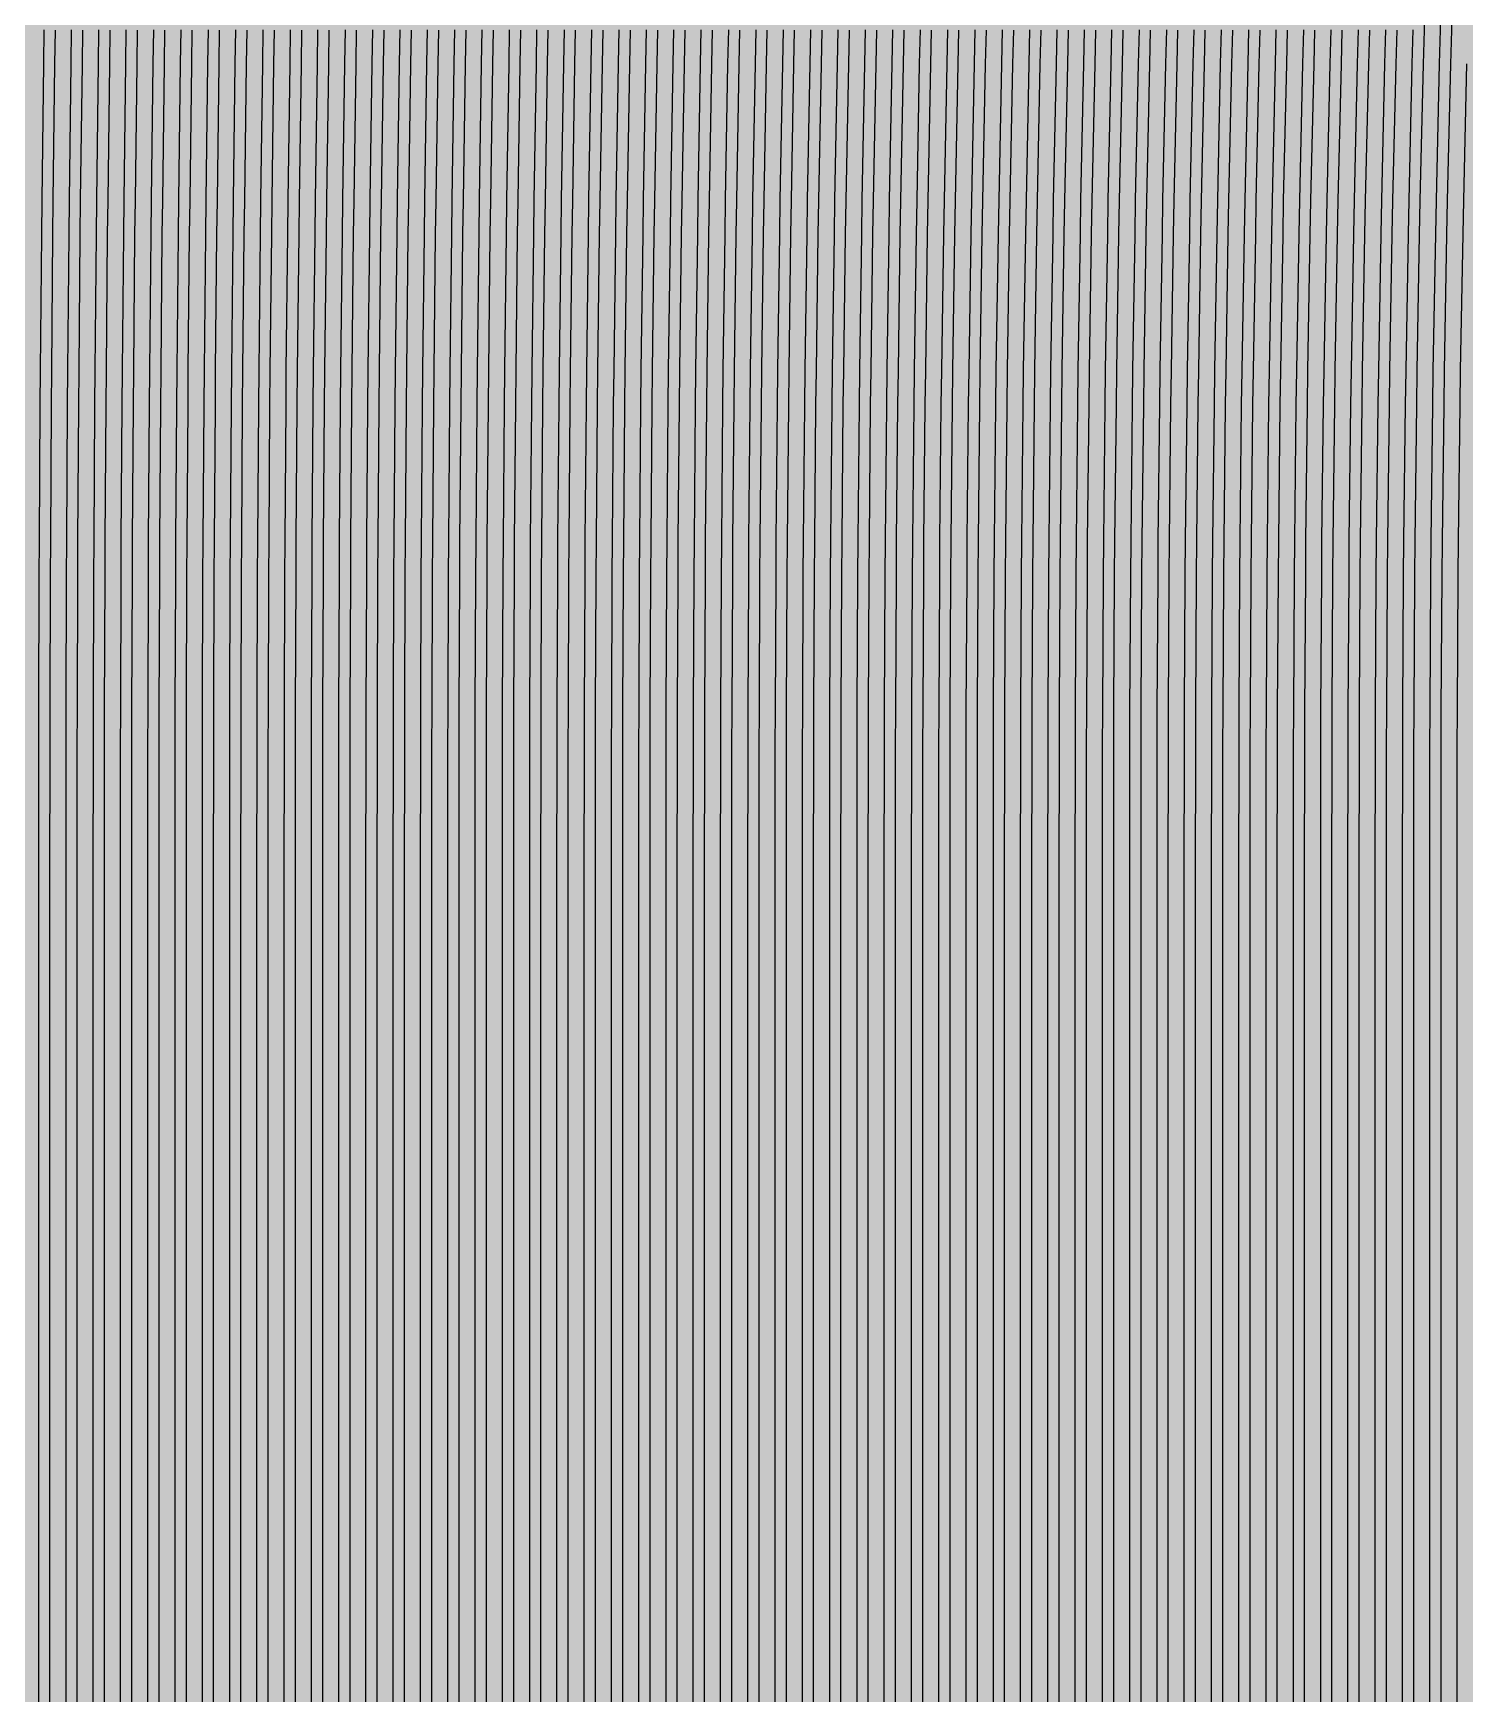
# Model space of a CAD drawing. Header units: metres. Extents: x -7220 to 10980, y -29667 to 1833.
# Drawn here: x 2140.9 to 2403.3, y -17853.1 to -17548.6 of the extents above; entities that cross this region are included whole.
import ezdxf

# ---------------------------------------------------------------- set-up
doc = ezdxf.new("R2010")
doc.units = ezdxf.units.M
doc.layers.add('Metal1', color=4, linetype='CONTINUOUS')
doc.layers.add('Polyimide', color=7, linetype='CONTINUOUS')

msp = doc.modelspace()

# ---------------------------------------------------------------- hatches: boundary and pattern name
at = {"layer": 'Polyimide'}
msp.add_hatch(color=7, dxfattribs=at).paths.add_polyline_path([(4099.45, -13861.55), (4142.64, -14152.77), (4214.18, -14438.35), (4313.36, -14715.55), (4439.24, -14981.69), (4590.59, -15234.21), (4765.97, -15470.68), (4963.68, -15688.82), (5181.82, -15886.53), (5418.29, -16061.91), (5670.81, -16213.26), (5936.95, -16339.14), (6214.15, -16438.32), (6499.73, -16509.85), (6790.95, -16553.05), (7085, -16567.5), (9980.38, -16567.5), (10058.79, -16571.35), (10136.45, -16582.87), (10212.6, -16601.95), (10286.52, -16628.4), (10357.49, -16661.96), (10424.83, -16702.32), (10487.89, -16749.09), (10546.06, -16801.81), (10598.78, -16859.98), (10645.55, -16923.04), (10685.91, -16990.38), (10719.48, -17061.35), (10745.93, -17135.27), (10765, -17211.43), (10776.52, -17289.08), (10780.38, -17367.5), (10780.38, -21957.3), (10741.61, -22012.91), (10705.97, -22070.59), (10673.58, -22130.14), (10644.53, -22191.39), (10618.92, -22254.16), (10596.82, -22318.25), (10578.3, -22383.46), (10563.41, -22449.6), (10552.21, -22516.46), (10544.72, -22583.84), (10540.97, -22651.53), (10540.97, -22719.32), (10544.72, -22787.01), (10552.21, -22854.38), (10563.41, -22921.24), (10578.3, -22987.38), (10596.82, -23052.6), (10618.92, -23116.68), (10644.53, -23179.45), (10673.58, -23240.71), (10705.97, -23300.26), (10741.61, -23357.93), (10780.38, -23413.54), (10780.38, -28667.5), (10776.52, -28745.91), (10765, -28823.57), (10745.93, -28899.73), (10719.48, -28973.65), (10685.91, -29044.62), (10645.55, -29111.96), (10598.78, -29175.01), (10546.06, -29233.19), (10487.89, -29285.91), (10424.83, -29332.68), (10357.49, -29373.04), (10286.52, -29406.6), (10212.6, -29433.05), (10136.45, -29452.13), (10058.79, -29463.65), (9980.38, -29467.5), (-6219.63, -29467.5), (-6298.04, -29463.65), (-6375.7, -29452.13), (-6451.85, -29433.05), (-6525.77, -29406.6), (-6596.74, -29373.04), (-6664.08, -29332.68), (-6727.14, -29285.91), (-6785.31, -29233.19), (-6838.03, -29175.01), (-6884.8, -29111.96), (-6925.16, -29044.62), (-6958.73, -28973.65), (-6985.18, -28899.73), (-7004.25, -28823.57), (-7015.77, -28745.91), (-7019.63, -28667.5), (-7019.63, -23426.32), (-6979.36, -23370.07), (-6942.33, -23311.63), (-6908.66, -23251.2), (-6878.45, -23188.96), (-6851.81, -23125.12), (-6828.81, -23059.88), (-6809.53, -22993.44), (-6794.04, -22926.02), (-6782.37, -22857.83), (-6774.57, -22789.09), (-6770.67, -22720.02), (-6770.67, -22650.84), (-6774.57, -22581.77), (-6782.37, -22513.03), (-6794.04, -22444.84), (-6809.53, -22377.42), (-6828.81, -22310.98), (-6851.81, -22245.74), (-6878.45, -22181.89), (-6908.66, -22119.66), (-6942.33, -22059.22), (-6979.36, -22000.79), (-7019.63, -21944.54), (-7019.63, -17367.5), (-7015.77, -17289.08), (-7004.25, -17211.43), (-6985.18, -17135.27), (-6958.73, -17061.35), (-6925.16, -16990.38), (-6884.8, -16923.04), (-6838.03, -16859.98), (-6785.31, -16801.81), (-6727.14, -16749.09), (-6664.08, -16702.32), (-6596.74, -16661.96), (-6525.77, -16628.4), (-6451.85, -16601.95), (-6375.7, -16582.87), (-6298.04, -16571.35), (-6219.63, -16567.5), (-3314, -16567.5), (-3019.95, -16553.05), (-2728.73, -16509.85), (-2443.15, -16438.32), (-2165.95, -16339.14), (-1899.81, -16213.26), (-1647.29, -16061.91), (-1410.82, -15886.53), (-1192.68, -15688.82), (-994.97, -15470.68), (-819.59, -15234.21), (-668.24, -14981.69), (-542.36, -14715.55), (-443.18, -14438.35), (-371.64, -14152.77), (-328.45, -13861.55), (-314, -13567.5), (-314, -13373.48), (-317.45, -13328.11), (-327.72, -13283.78), (-344.58, -13241.52), (-367.63, -13202.3), (-396.35, -13167.01), (-430.08, -13136.47), (-468.03, -13111.38), (-509.35, -13092.32), (-509.35, -13092.32), (-578.18, -13061.27), (-642.2, -13021.24), (-700.26, -12972.96), (-751.3, -12917.31), (-794.39, -12855.3), (-828.74, -12788.06), (-853.73, -12716.8), (-868.91, -12642.84), (-874, -12567.5), (-868.91, -12492.16), (-853.73, -12418.19), (-828.74, -12346.94), (-794.39, -12279.7), (-751.3, -12217.69), (-700.26, -12162.04), (-642.2, -12113.76), (-578.18, -12073.73), (-509.35, -12042.68), (-509.35, -12042.68), (-468.03, -12023.62), (-430.08, -11998.53), (-396.35, -11967.99), (-367.63, -11932.7), (-344.58, -11893.47), (-327.72, -11851.21), (-317.45, -11806.89), (-314, -11761.52), (-314, -11074.31), (-317.45, -11028.94), (-327.72, -10984.62), (-344.58, -10942.36), (-367.63, -10903.13), (-396.35, -10867.84), (-430.08, -10837.3), (-468.03, -10812.21), (-509.35, -10793.16), (-509.35, -10793.16), (-578.18, -10762.1), (-642.2, -10722.07), (-700.26, -10673.8), (-751.3, -10618.15), (-794.39, -10556.13), (-828.74, -10488.89), (-853.73, -10417.64), (-868.91, -10343.67), (-874, -10268.33), (-868.91, -10192.99), (-853.73, -10119.03), (-828.74, -10047.77), (-794.39, -9980.53), (-751.3, -9918.52), (-700.26, -9862.87), (-642.2, -9814.59), (-578.18, -9774.56), (-509.35, -9743.51), (-509.35, -9743.51), (-468.03, -9724.45), (-430.08, -9699.36), (-396.35, -9668.82), (-367.63, -9633.53), (-344.58, -9594.31), (-327.72, -9552.05), (-317.45, -9507.72), (-314, -9462.35), (-314, -8775.14), (-317.45, -8729.78), (-327.72, -8685.45), (-344.58, -8643.19), (-367.63, -8603.96), (-396.35, -8568.68), (-430.08, -8538.14), (-468.03, -8513.05), (-509.35, -8493.99), (-509.35, -8493.99), (-578.18, -8462.94), (-642.2, -8422.91), (-700.26, -8374.63), (-751.3, -8318.98), (-794.39, -8256.97), (-828.74, -8189.73), (-853.73, -8118.47), (-868.91, -8044.5), (-874, -7969.17), (-868.91, -7893.83), (-853.73, -7819.86), (-828.74, -7748.61), (-794.39, -7681.36), (-751.3, -7619.35), (-700.26, -7563.7), (-642.2, -7515.42), (-578.18, -7475.4), (-509.35, -7444.34), (-509.35, -7444.34), (-468.03, -7425.28), (-430.08, -7400.2), (-396.35, -7369.66), (-367.63, -7334.37), (-344.58, -7295.14), (-327.72, -7252.88), (-317.45, -7208.56), (-314, -7163.19), (-314, -6475.98), (-317.45, -6430.61), (-327.72, -6386.29), (-344.58, -6344.02), (-367.63, -6304.8), (-396.35, -6269.51), (-430.08, -6238.97), (-468.03, -6213.88), (-509.35, -6194.82), (-509.35, -6194.82), (-578.18, -6163.77), (-642.2, -6123.74), (-700.26, -6075.46), (-751.3, -6019.81), (-794.39, -5957.8), (-828.74, -5890.56), (-853.73, -5819.31), (-868.91, -5745.34), (-874, -5670), (-868.91, -5594.66), (-853.73, -5520.69), (-828.74, -5449.44), (-794.39, -5382.2), (-751.3, -5320.19), (-700.26, -5264.54), (-642.2, -5216.26), (-578.18, -5176.23), (-509.35, -5145.18), (-509.35, -5145.18), (-468.03, -5126.12), (-430.08, -5101.03), (-396.35, -5070.49), (-367.63, -5035.2), (-344.58, -4995.98), (-327.72, -4953.71), (-317.45, -4909.39), (-314, -4864.02), (-314, 380), (-314, 1532.5), (-269, 1532.5), (-268.78, 1525.63), (-268.1, 1518.79), (-266.98, 1512.02), (-265.42, 1505.32), (-263.43, 1498.75), (-261.01, 1492.32), (-258.17, 1486.06), (-254.93, 1480), (-251.3, 1474.17), (-247.3, 1468.58), (-242.94, 1463.27), (-238.25, 1458.25), (-233.23, 1453.56), (-227.92, 1449.2), (-222.33, 1445.2), (-216.5, 1441.57), (-210.44, 1438.33), (-204.18, 1435.49), (-197.75, 1433.07), (-191.18, 1431.08), (-184.48, 1429.52), (-177.71, 1428.4), (-170.87, 1427.72), (-164, 1427.5), (-157.13, 1427.72), (-150.29, 1428.4), (-143.52, 1429.52), (-136.82, 1431.08), (-130.25, 1433.07), (-123.82, 1435.49), (-117.56, 1438.33), (-111.5, 1441.57), (-105.67, 1445.2), (-100.08, 1449.2), (-94.77, 1453.56), (-89.75, 1458.25), (-85.06, 1463.27), (-80.7, 1468.58), (-76.7, 1474.17), (-73.07, 1480), (-69.83, 1486.06), (-66.99, 1492.32), (-64.57, 1498.75), (-62.58, 1505.32), (-61.02, 1512.02), (-59.9, 1518.79), (-59.22, 1525.63), (-59, 1532.5), (1786, 1532.5), (3835, 1532.5), (3835.21, 1539.04), (3835.86, 1545.55), (3836.92, 1552.01), (3838.41, 1558.38), (3840.31, 1564.64), (3842.61, 1570.77), (3845.31, 1576.73), (3848.4, 1582.5), (3851.85, 1588.06), (3855.66, 1593.38), (3859.82, 1598.43), (3864.29, 1603.21), (3869.07, 1607.68), (3874.12, 1611.84), (3879.44, 1615.65), (3885, 1619.1), (3890.77, 1622.19), (3896.73, 1624.89), (3902.86, 1627.19), (3909.12, 1629.09), (3915.49, 1630.58), (3921.95, 1631.64), (3928.46, 1632.29), (3935, 1632.5), (3941.54, 1632.29), (3948.05, 1631.64), (3954.51, 1630.58), (3960.88, 1629.09), (3967.14, 1627.19), (3973.27, 1624.89), (3979.23, 1622.19), (3985, 1619.1), (3990.56, 1615.65), (3995.88, 1611.84), (4000.93, 1607.68), (4005.71, 1603.21), (4010.18, 1598.43), (4014.34, 1593.38), (4018.15, 1588.06), (4021.6, 1582.5), (4024.69, 1576.73), (4027.39, 1570.77), (4029.69, 1564.64), (4031.59, 1558.38), (4033.08, 1552.01), (4034.14, 1545.55), (4034.79, 1539.04), (4035, 1532.5), (4085, 1532.5), (4085, 380), (4085, 330), (4085, -4864.02), (4088.45, -4909.39), (4098.72, -4953.71), (4115.58, -4995.98), (4138.63, -5035.2), (4167.35, -5070.49), (4201.08, -5101.03), (4239.03, -5126.12), (4280.35, -5145.18), (4280.35, -5145.18), (4349.18, -5176.23), (4413.2, -5216.26), (4471.26, -5264.54), (4522.3, -5320.19), (4565.39, -5382.2), (4599.74, -5449.44), (4624.73, -5520.69), (4639.91, -5594.66), (4645, -5670), (4639.91, -5745.34), (4624.73, -5819.31), (4599.74, -5890.56), (4565.39, -5957.8), (4522.3, -6019.81), (4471.26, -6075.46), (4413.2, -6123.74), (4349.18, -6163.77), (4280.35, -6194.82), (4239.03, -6213.88), (4201.08, -6238.97), (4167.35, -6269.51), (4138.63, -6304.8), (4115.58, -6344.02), (4098.72, -6386.29), (4088.45, -6430.61), (4085, -6475.98), (4085, -13567.5), (4099.45, -13861.55)])

# ---------------------------------------------------------------- linework, layer by layer
at = {"layer": 'Metal1'}
for points in [[(2403.82, -17366.85), (2402.34, -17391.83), (2401.99, -17398.08), (2400.67, -17423.07), (2400.36, -17429.31), (2399.18, -17454.3), (2398.91, -17460.55), (2397.88, -17485.54), (2397.64, -17491.78), (2396.76, -17516.77), (2396.56, -17523.02), (2395.83, -17548.01), (2395.67, -17554.25), (2395.08, -17579.24), (2394.95, -17585.49), (2394.51, -17610.48), (2394.42, -17616.72), (2394.13, -17641.71), (2394.08, -17647.96), (2393.93, -17672.95), (2393.91, -17679.19), (2393.88, -17704.18), (2393.88, -18191.69)], [(2396.88, -18191.69), (2396.88, -17704.18), (2396.91, -17679.19), (2396.93, -17672.94), (2397.08, -17647.94), (2397.13, -17641.69), (2397.43, -17616.7), (2397.52, -17610.44), (2397.96, -17585.45), (2398.09, -17579.2), (2398.68, -17554.2), (2398.85, -17547.95), (2399.59, -17522.96), (2399.79, -17516.7), (2400.68, -17491.71), (2400.92, -17485.46), (2401.96, -17460.46), (2402.23, -17454.21), (2403.42, -17429.22)], [(2403.95, -17460.55), (2402.92, -17485.54), (2402.68, -17491.78), (2401.79, -17516.77), (2401.59, -17523.02), (2400.85, -17548.01), (2400.68, -17554.25), (2400.09, -17579.24), (2399.96, -17585.49), (2399.52, -17610.48), (2399.43, -17616.72), (2399.13, -17641.71), (2399.08, -17647.96), (2398.93, -17672.95), (2398.91, -17679.19), (2398.88, -17704.18), (2398.88, -18191.69)], [(2141.88, -18191.69), (2141.88, -17704.18), (2141.89, -17679.19), (2141.9, -17672.94), (2141.98, -17647.95), (2142.01, -17641.7), (2142.16, -17616.7), (2142.2, -17610.45), (2142.43, -17585.46), (2142.49, -17579.21), (2142.79, -17554.21), (2142.88, -17547.96)], [(2144.88, -17547.99), (2144.79, -17554.24), (2144.49, -17579.23), (2144.43, -17585.48), (2144.2, -17610.47), (2144.16, -17616.72), (2144.01, -17641.71), (2143.98, -17647.95), (2143.9, -17672.94), (2143.89, -17679.19), (2143.88, -17704.18), (2143.88, -18191.69)], [(2146.88, -18191.69), (2146.88, -17704.18), (2146.89, -17679.19), (2146.9, -17672.94), (2146.98, -17647.95), (2147.01, -17641.7), (2147.16, -17616.7), (2147.21, -17610.45), (2147.44, -17585.46), (2147.5, -17579.21), (2147.81, -17554.21), (2147.9, -17547.96)], [(2149.9, -17547.99), (2149.81, -17554.24), (2149.5, -17579.23), (2149.44, -17585.48), (2149.21, -17610.47), (2149.16, -17616.72), (2149.01, -17641.71), (2148.98, -17647.95), (2148.9, -17672.94), (2148.89, -17679.19), (2148.88, -17704.18), (2148.88, -18191.69)], [(2151.88, -18191.69), (2151.88, -17704.18), (2151.89, -17679.19), (2151.9, -17672.94), (2151.98, -17647.95), (2152.01, -17641.7), (2152.17, -17616.7), (2152.21, -17610.45), (2152.45, -17585.46), (2152.52, -17579.21), (2152.83, -17554.21), (2152.91, -17547.96)], [(2154.91, -17547.99), (2154.83, -17554.24), (2154.52, -17579.23), (2154.45, -17585.48), (2154.21, -17610.47), (2154.17, -17616.72), (2154.01, -17641.71), (2153.98, -17647.95), (2153.9, -17672.94), (2153.89, -17679.19), (2153.88, -17704.18), (2153.88, -18191.69)], [(2156.87, -18191.69), (2156.87, -17704.18), (2156.89, -17679.19), (2156.9, -17672.94), (2156.98, -17647.95), (2157.01, -17641.7), (2157.17, -17616.7), (2157.22, -17610.45), (2157.46, -17585.46), (2157.53, -17579.21), (2157.84, -17554.21), (2157.93, -17547.96)], [(2159.93, -17547.99), (2159.84, -17554.24), (2159.53, -17579.23), (2159.46, -17585.48), (2159.22, -17610.47), (2159.17, -17616.72), (2159.01, -17641.71), (2158.98, -17647.95), (2158.9, -17672.94), (2158.89, -17679.19), (2158.87, -17704.18), (2158.87, -18191.69)], [(2161.88, -18191.69), (2161.88, -17704.18), (2161.9, -17679.19), (2161.91, -17672.94), (2161.99, -17647.95), (2162.02, -17641.7), (2162.18, -17616.7), (2162.23, -17610.45), (2162.47, -17585.46), (2162.54, -17579.21), (2162.86, -17554.21), (2162.95, -17547.96)], [(2164.95, -17547.99), (2164.86, -17554.24), (2164.54, -17579.23), (2164.47, -17585.48), (2164.23, -17610.47), (2164.18, -17616.72), (2164.02, -17641.71), (2163.99, -17647.95), (2163.91, -17672.95), (2163.9, -17679.19), (2163.88, -17704.18), (2163.88, -18191.69)], [(2166.88, -18191.69), (2166.88, -17704.18), (2166.9, -17679.19), (2166.91, -17672.94), (2166.99, -17647.95), (2167.02, -17641.7), (2167.18, -17616.7), (2167.23, -17610.45), (2167.48, -17585.46), (2167.55, -17579.21), (2167.87, -17554.21), (2167.97, -17547.96)], [(2169.97, -17547.99), (2169.87, -17554.24), (2169.55, -17579.23), (2169.48, -17585.48), (2169.23, -17610.47), (2169.18, -17616.72), (2169.02, -17641.71), (2168.99, -17647.95), (2168.91, -17672.95), (2168.9, -17679.19), (2168.88, -17704.18), (2168.88, -18191.69)], [(2171.88, -18191.69), (2171.88, -17704.18), (2171.9, -17679.19), (2171.91, -17672.94), (2171.99, -17647.95), (2172.02, -17641.7), (2172.19, -17616.7), (2172.24, -17610.45), (2172.49, -17585.46), (2172.56, -17579.21), (2172.89, -17554.21), (2172.98, -17547.96)], [(2174.98, -17547.99), (2174.89, -17554.24), (2174.56, -17579.23), (2174.49, -17585.48), (2174.24, -17610.47), (2174.19, -17616.72), (2174.02, -17641.71), (2173.99, -17647.95), (2173.91, -17672.95), (2173.9, -17679.19), (2173.88, -17704.18), (2173.88, -18191.69)], [(2176.88, -18191.69), (2176.88, -17704.18), (2176.9, -17679.19), (2176.91, -17672.94), (2176.99, -17647.95), (2177.02, -17641.7), (2177.19, -17616.7), (2177.25, -17610.45), (2177.5, -17585.46), (2177.57, -17579.21), (2177.91, -17554.21), (2178.01, -17547.96)], [(2180.01, -17547.99), (2179.91, -17554.24), (2179.57, -17579.23), (2179.5, -17585.48), (2179.25, -17610.47), (2179.19, -17616.72), (2179.02, -17641.71), (2178.99, -17647.95), (2178.91, -17672.95), (2178.9, -17679.19), (2178.88, -17704.18), (2178.88, -18191.69)], [(2181.88, -18191.69), (2181.88, -17704.18), (2181.9, -17679.19), (2181.91, -17672.94), (2181.99, -17647.95), (2182.03, -17641.7), (2182.2, -17616.7), (2182.26, -17610.45), (2182.52, -17585.46), (2182.59, -17579.21), (2182.94, -17554.21), (2183.04, -17547.96)], [(2185.04, -17548), (2184.94, -17554.24), (2184.59, -17579.23), (2184.52, -17585.48), (2184.26, -17610.47), (2184.2, -17616.72), (2184.03, -17641.71), (2183.99, -17647.95), (2183.91, -17672.95), (2183.9, -17679.19), (2183.88, -17704.18), (2183.88, -18191.69)], [(2186.88, -18191.69), (2186.88, -17704.18), (2186.9, -17679.19), (2186.91, -17672.94), (2187, -17647.95), (2187.03, -17641.7), (2187.21, -17616.7), (2187.26, -17610.45), (2187.53, -17585.46), (2187.6, -17579.21), (2187.96, -17554.21), (2188.06, -17547.96)], [(2190.05, -17548), (2189.96, -17554.24), (2189.6, -17579.23), (2189.53, -17585.48), (2189.26, -17610.47), (2189.21, -17616.72), (2189.03, -17641.71), (2189, -17647.95), (2188.91, -17672.95), (2188.9, -17679.19), (2188.88, -17704.18), (2188.88, -18191.69)], [(2191.88, -18191.69), (2191.88, -17704.18), (2191.9, -17679.19), (2191.91, -17672.94), (2192, -17647.95), (2192.03, -17641.7), (2192.21, -17616.7), (2192.27, -17610.45), (2192.54, -17585.46), (2192.61, -17579.21), (2192.97, -17554.21), (2193.07, -17547.96)], [(2195.07, -17548), (2194.97, -17554.24), (2194.61, -17579.23), (2194.54, -17585.48), (2194.27, -17610.47), (2194.21, -17616.72), (2194.03, -17641.71), (2194, -17647.95), (2193.91, -17672.95), (2193.9, -17679.19), (2193.88, -17704.18), (2193.88, -18191.69)], [(2196.88, -18191.69), (2196.88, -17704.18), (2196.9, -17679.19), (2196.91, -17672.94), (2197, -17647.95), (2197.03, -17641.7), (2197.22, -17616.7), (2197.27, -17610.45), (2197.55, -17585.46), (2197.62, -17579.21), (2197.99, -17554.21), (2198.09, -17547.96)], [(2200.09, -17548), (2199.99, -17554.24), (2199.62, -17579.23), (2199.54, -17585.48), (2199.27, -17610.47), (2199.22, -17616.72), (2199.03, -17641.71), (2199, -17647.95), (2198.91, -17672.95), (2198.9, -17679.19), (2198.88, -17704.18), (2198.88, -18191.69)], [(2201.87, -18191.69), (2201.87, -17704.18), (2201.9, -17679.19), (2201.91, -17672.94), (2202, -17647.95), (2202.04, -17641.7), (2202.22, -17616.7), (2202.28, -17610.45), (2202.55, -17585.46), (2202.64, -17579.21), (2203, -17554.21), (2203.11, -17547.96)], [(2205.11, -17548), (2205, -17554.24), (2204.64, -17579.23), (2204.55, -17585.48), (2204.28, -17610.47), (2204.22, -17616.72), (2204.04, -17641.71), (2204, -17647.95), (2203.91, -17672.95), (2203.9, -17679.19), (2203.87, -17704.18), (2203.87, -18191.69)], [(2206.88, -18191.69), (2206.88, -17704.18), (2206.9, -17679.19), (2206.91, -17672.94), (2207, -17647.95), (2207.04, -17641.7), (2207.23, -17616.7), (2207.28, -17610.45), (2207.56, -17585.46), (2207.65, -17579.21), (2208.02, -17554.21), (2208.13, -17547.96)], [(2210.13, -17548), (2210.02, -17554.24), (2209.65, -17579.23), (2209.56, -17585.48), (2209.28, -17610.47), (2209.23, -17616.72), (2209.04, -17641.71), (2209, -17647.95), (2208.91, -17672.95), (2208.9, -17679.19), (2208.88, -17704.18), (2208.88, -18191.69)], [(2211.88, -18191.69), (2211.88, -17704.18), (2211.9, -17679.19), (2211.91, -17672.94), (2212.01, -17647.95), (2212.04, -17641.69), (2212.23, -17616.7), (2212.29, -17610.45), (2212.57, -17585.46), (2212.66, -17579.21), (2213.04, -17554.21), (2213.14, -17547.96)], [(2215.14, -17548), (2215.04, -17554.24), (2214.66, -17579.23), (2214.57, -17585.48), (2214.29, -17610.47), (2214.23, -17616.72), (2214.04, -17641.71), (2214.01, -17647.95), (2213.91, -17672.95), (2213.9, -17679.19), (2213.88, -17704.18), (2213.88, -18191.69)], [(2216.88, -18191.69), (2216.88, -17704.18), (2216.9, -17679.19), (2216.91, -17672.94), (2217.01, -17647.95), (2217.04, -17641.69), (2217.24, -17616.7), (2217.3, -17610.45), (2217.58, -17585.46), (2217.67, -17579.2), (2218.05, -17554.21), (2218.16, -17547.96)], [(2220.16, -17548), (2220.05, -17554.24), (2219.67, -17579.23), (2219.58, -17585.48), (2219.3, -17610.47), (2219.24, -17616.72), (2219.04, -17641.71), (2219.01, -17647.95), (2218.91, -17672.95), (2218.9, -17679.19), (2218.88, -17704.18), (2218.88, -18191.69)], [(2221.88, -18191.69), (2221.88, -17704.18), (2221.9, -17679.19), (2221.91, -17672.94), (2222.01, -17647.95), (2222.05, -17641.69), (2222.24, -17616.7), (2222.3, -17610.45), (2222.59, -17585.46), (2222.68, -17579.2), (2223.07, -17554.21), (2223.18, -17547.96)], [(2225.18, -17548), (2225.07, -17554.24), (2224.68, -17579.23), (2224.59, -17585.48), (2224.3, -17610.47), (2224.24, -17616.72), (2224.05, -17641.71), (2224.01, -17647.95), (2223.91, -17672.95), (2223.9, -17679.19), (2223.88, -17704.18), (2223.88, -18191.69)], [(2226.88, -18191.69), (2226.88, -17704.18), (2226.9, -17679.19), (2226.91, -17672.94), (2227.01, -17647.94), (2227.05, -17641.69), (2227.25, -17616.7), (2227.31, -17610.45), (2227.6, -17585.46), (2227.69, -17579.2), (2228.09, -17554.21), (2228.2, -17547.96)], [(2230.2, -17548), (2230.08, -17554.24), (2229.69, -17579.23), (2229.6, -17585.48), (2229.31, -17610.47), (2229.25, -17616.72), (2229.05, -17641.71), (2229.01, -17647.95), (2228.91, -17672.95), (2228.9, -17679.19), (2228.88, -17704.18), (2228.88, -18191.69)], [(2231.88, -18191.69), (2231.88, -17704.18), (2231.9, -17679.19), (2231.91, -17672.94), (2232.01, -17647.94), (2232.05, -17641.69), (2232.25, -17616.7), (2232.31, -17610.45), (2232.61, -17585.46), (2232.7, -17579.2), (2233.1, -17554.21), (2233.21, -17547.96)], [(2235.21, -17548), (2235.1, -17554.24), (2234.7, -17579.23), (2234.61, -17585.48), (2234.31, -17610.47), (2234.25, -17616.72), (2234.05, -17641.71), (2234.01, -17647.95), (2233.91, -17672.95), (2233.9, -17679.19), (2233.88, -17704.18), (2233.88, -18191.69)], [(2236.88, -18191.69), (2236.88, -17704.18), (2236.9, -17679.19), (2236.91, -17672.94), (2237.02, -17647.94), (2237.05, -17641.69), (2237.26, -17616.7), (2237.32, -17610.45), (2237.63, -17585.45), (2237.72, -17579.2), (2238.12, -17554.21), (2238.24, -17547.96)], [(2240.24, -17548), (2240.12, -17554.24), (2239.72, -17579.23), (2239.63, -17585.48), (2239.32, -17610.47), (2239.26, -17616.72), (2239.05, -17641.71), (2239.02, -17647.95), (2238.91, -17672.95), (2238.9, -17679.19), (2238.88, -17704.18), (2238.88, -18191.69)], [(2241.87, -18191.69), (2241.87, -17704.18), (2241.9, -17679.19), (2241.91, -17672.94), (2242.02, -17647.94), (2242.06, -17641.69), (2242.27, -17616.7), (2242.33, -17610.45), (2242.64, -17585.45), (2242.73, -17579.2), (2243.15, -17554.21), (2243.27, -17547.96)], [(2245.27, -17548), (2245.15, -17554.25), (2244.73, -17579.24), (2244.64, -17585.48), (2244.33, -17610.47), (2244.27, -17616.72), (2244.06, -17641.71), (2244.02, -17647.96), (2243.91, -17672.95), (2243.9, -17679.19), (2243.87, -17704.18), (2243.87, -18191.69)], [(2246.88, -18191.69), (2246.88, -17704.18), (2246.9, -17679.19), (2246.91, -17672.94), (2247.02, -17647.94), (2247.06, -17641.69), (2247.27, -17616.7), (2247.34, -17610.45), (2247.65, -17585.45), (2247.74, -17579.2), (2248.17, -17554.21), (2248.28, -17547.96)], [(2250.28, -17548), (2250.17, -17554.25), (2249.74, -17579.24), (2249.65, -17585.48), (2249.34, -17610.47), (2249.27, -17616.72), (2249.06, -17641.71), (2249.02, -17647.96), (2248.91, -17672.95), (2248.9, -17679.19), (2248.88, -17704.18), (2248.88, -18191.69)], [(2251.88, -18191.69), (2251.88, -17704.18), (2251.9, -17679.19), (2251.92, -17672.94), (2252.02, -17647.94), (2252.06, -17641.69), (2252.28, -17616.7), (2252.34, -17610.45), (2252.66, -17585.45), (2252.76, -17579.2), (2253.18, -17554.21), (2253.3, -17547.96)], [(2255.3, -17548), (2255.18, -17554.25), (2254.76, -17579.24), (2254.66, -17585.48), (2254.34, -17610.47), (2254.28, -17616.72), (2254.06, -17641.71), (2254.02, -17647.96), (2253.92, -17672.95), (2253.9, -17679.19), (2253.88, -17704.18), (2253.88, -18191.69)], [(2256.88, -18191.69), (2256.88, -17704.18), (2256.9, -17679.19), (2256.92, -17672.94), (2257.02, -17647.94), (2257.06, -17641.69), (2257.28, -17616.7), (2257.35, -17610.45), (2257.67, -17585.45), (2257.77, -17579.2), (2258.2, -17554.21), (2258.32, -17547.96)], [(2260.32, -17548), (2260.2, -17554.25), (2259.77, -17579.24), (2259.67, -17585.48), (2259.35, -17610.47), (2259.28, -17616.72), (2259.06, -17641.71), (2259.02, -17647.96), (2258.92, -17672.95), (2258.9, -17679.19), (2258.88, -17704.18), (2258.88, -18191.69)], [(2261.87, -18191.69), (2261.87, -17704.18), (2261.9, -17679.19), (2261.92, -17672.94), (2262.03, -17647.94), (2262.07, -17641.69), (2262.29, -17616.7), (2262.35, -17610.45), (2262.68, -17585.45), (2262.78, -17579.2), (2263.21, -17554.21), (2263.34, -17547.96)], [(2265.34, -17548), (2265.21, -17554.25), (2264.78, -17579.24), (2264.68, -17585.48), (2264.35, -17610.47), (2264.29, -17616.72), (2264.07, -17641.71), (2264.03, -17647.96), (2263.92, -17672.95), (2263.9, -17679.19), (2263.87, -17704.18), (2263.87, -18191.69)], [(2266.88, -18191.69), (2266.88, -17704.18), (2266.9, -17679.19), (2266.92, -17672.94), (2267.03, -17647.94), (2267.07, -17641.69), (2267.29, -17616.7), (2267.36, -17610.45), (2267.69, -17585.45), (2267.79, -17579.2), (2268.23, -17554.21), (2268.36, -17547.96)], [(2270.35, -17548), (2270.23, -17554.25), (2269.79, -17579.24), (2269.69, -17585.48), (2269.36, -17610.47), (2269.29, -17616.72), (2269.07, -17641.71), (2269.03, -17647.96), (2268.92, -17672.95), (2268.9, -17679.19), (2268.88, -17704.18), (2268.88, -18191.69)], [(2271.88, -18191.69), (2271.88, -17704.18), (2271.9, -17679.19), (2271.92, -17672.94), (2272.03, -17647.94), (2272.07, -17641.69), (2272.3, -17616.7), (2272.37, -17610.45), (2272.7, -17585.45), (2272.8, -17579.2), (2273.25, -17554.21), (2273.37, -17547.96)], [(2275.37, -17548), (2275.25, -17554.25), (2274.8, -17579.24), (2274.7, -17585.48), (2274.36, -17610.47), (2274.29, -17616.72), (2274.07, -17641.71), (2274.03, -17647.96), (2273.92, -17672.95), (2273.9, -17679.19), (2273.88, -17704.18), (2273.88, -18191.69)], [(2276.88, -18191.69), (2276.88, -17704.18), (2276.9, -17679.19), (2276.92, -17672.94), (2277.03, -17647.94), (2277.07, -17641.69), (2277.3, -17616.7), (2277.37, -17610.45), (2277.71, -17585.45), (2277.81, -17579.2), (2278.26, -17554.21), (2278.39, -17547.96)], [(2280.39, -17548), (2280.26, -17554.25), (2279.81, -17579.24), (2279.71, -17585.48), (2279.37, -17610.47), (2279.3, -17616.72), (2279.07, -17641.71), (2279.03, -17647.96), (2278.92, -17672.95), (2278.9, -17679.19), (2278.88, -17704.18), (2278.88, -18191.69)], [(2281.87, -18191.69), (2281.87, -17704.18), (2281.9, -17679.19), (2281.92, -17672.94), (2282.03, -17647.94), (2282.08, -17641.69), (2282.3, -17616.7), (2282.38, -17610.45), (2282.72, -17585.45), (2282.82, -17579.2), (2283.28, -17554.21), (2283.41, -17547.96)], [(2285.41, -17548), (2285.28, -17554.25), (2284.82, -17579.24), (2284.72, -17585.48), (2284.38, -17610.47), (2284.3, -17616.72), (2284.08, -17641.71), (2284.03, -17647.96), (2283.92, -17672.95), (2283.9, -17679.19), (2283.87, -17704.18), (2283.87, -18191.69)], [(2286.88, -18191.69), (2286.88, -17704.18), (2286.9, -17679.19), (2286.92, -17672.94), (2287.03, -17647.94), (2287.08, -17641.69), (2287.31, -17616.7), (2287.38, -17610.45), (2287.73, -17585.45), (2287.83, -17579.2), (2288.3, -17554.21), (2288.43, -17547.96)], [(2290.43, -17548), (2290.3, -17554.25), (2289.83, -17579.24), (2289.73, -17585.48), (2289.38, -17610.47), (2289.31, -17616.72), (2289.08, -17641.71), (2289.03, -17647.96), (2288.92, -17672.95), (2288.9, -17679.19), (2288.88, -17704.18), (2288.88, -18191.69)], [(2291.88, -18191.69), (2291.88, -17704.18), (2291.9, -17679.19), (2291.92, -17672.94), (2292.04, -17647.94), (2292.08, -17641.69), (2292.31, -17616.7), (2292.39, -17610.45), (2292.74, -17585.45), (2292.84, -17579.2), (2293.31, -17554.21), (2293.44, -17547.96)], [(2295.44, -17548), (2295.31, -17554.25), (2294.84, -17579.24), (2294.74, -17585.48), (2294.39, -17610.47), (2294.31, -17616.72), (2294.08, -17641.71), (2294.04, -17647.96), (2293.92, -17672.95), (2293.9, -17679.19), (2293.88, -17704.18), (2293.88, -18191.69)], [(2296.88, -18191.69), (2296.88, -17704.18), (2296.9, -17679.19), (2296.92, -17672.94), (2297.04, -17647.94), (2297.08, -17641.69), (2297.32, -17616.7), (2297.4, -17610.45), (2297.75, -17585.45), (2297.86, -17579.2), (2298.33, -17554.21), (2298.47, -17547.96)], [(2300.47, -17548), (2300.33, -17554.25), (2299.86, -17579.24), (2299.75, -17585.48), (2299.4, -17610.47), (2299.32, -17616.72), (2299.08, -17641.71), (2299.04, -17647.96), (2298.92, -17672.95), (2298.9, -17679.19), (2298.88, -17704.18), (2298.88, -18191.69)], [(2301.88, -18191.69), (2301.88, -17704.18), (2301.91, -17679.19), (2301.92, -17672.94), (2302.04, -17647.94), (2302.09, -17641.69), (2302.33, -17616.7), (2302.41, -17610.45), (2302.77, -17585.45), (2302.88, -17579.2), (2303.36, -17554.21), (2303.5, -17547.96)], [(2305.5, -17548), (2305.36, -17554.25), (2304.87, -17579.24), (2304.77, -17585.48), (2304.41, -17610.47), (2304.33, -17616.72), (2304.09, -17641.71), (2304.04, -17647.96), (2303.92, -17672.95), (2303.91, -17679.19), (2303.88, -17704.18), (2303.88, -18191.69)], [(2306.88, -18191.69), (2306.88, -17704.18), (2306.91, -17679.19), (2306.92, -17672.94), (2307.04, -17647.94), (2307.09, -17641.69), (2307.33, -17616.7), (2307.41, -17610.45), (2307.78, -17585.45), (2307.89, -17579.2), (2308.38, -17554.21), (2308.51, -17547.96)], [(2310.51, -17548), (2310.38, -17554.25), (2309.89, -17579.24), (2309.78, -17585.48), (2309.41, -17610.47), (2309.33, -17616.72), (2309.09, -17641.71), (2309.04, -17647.96), (2308.92, -17672.95), (2308.91, -17679.19), (2308.88, -17704.18), (2308.88, -18191.69)], [(2311.88, -18191.69), (2311.88, -17704.18), (2311.91, -17679.19), (2311.92, -17672.94), (2312.05, -17647.94), (2312.09, -17641.69), (2312.34, -17616.7), (2312.42, -17610.45), (2312.79, -17585.45), (2312.9, -17579.2), (2313.39, -17554.21), (2313.53, -17547.95)], [(2315.53, -17548), (2315.39, -17554.25), (2314.9, -17579.24), (2314.79, -17585.48), (2314.42, -17610.47), (2314.34, -17616.72), (2314.09, -17641.71), (2314.05, -17647.96), (2313.92, -17672.95), (2313.91, -17679.19), (2313.88, -17704.18), (2313.88, -18191.69)], [(2316.88, -18191.69), (2316.88, -17704.18), (2316.91, -17679.19), (2316.92, -17672.94), (2317.05, -17647.94), (2317.09, -17641.69), (2317.34, -17616.7), (2317.42, -17610.45), (2317.8, -17585.45), (2317.91, -17579.2), (2318.41, -17554.21), (2318.55, -17547.95)], [(2320.55, -17548), (2320.41, -17554.25), (2319.91, -17579.24), (2319.8, -17585.48), (2319.42, -17610.47), (2319.34, -17616.72), (2319.09, -17641.71), (2319.05, -17647.96), (2318.92, -17672.95), (2318.91, -17679.19), (2318.88, -17704.18), (2318.88, -18191.69)], [(2321.88, -18191.69), (2321.88, -17704.18), (2321.91, -17679.19), (2321.92, -17672.94), (2322.05, -17647.94), (2322.1, -17641.69), (2322.35, -17616.7), (2322.43, -17610.45), (2322.81, -17585.45), (2322.92, -17579.2), (2323.42, -17554.21), (2323.57, -17547.95)], [(2325.57, -17548), (2325.42, -17554.25), (2324.92, -17579.24), (2324.81, -17585.48), (2324.43, -17610.47), (2324.35, -17616.72), (2324.1, -17641.71), (2324.05, -17647.96), (2323.92, -17672.95), (2323.91, -17679.19), (2323.88, -17704.18), (2323.88, -18191.69)], [(2326.87, -18191.69), (2326.87, -17704.18), (2326.91, -17679.19), (2326.92, -17672.94), (2327.05, -17647.94), (2327.1, -17641.69), (2327.35, -17616.7), (2327.43, -17610.45), (2327.82, -17585.45), (2327.93, -17579.2), (2328.44, -17554.21), (2328.58, -17547.95)], [(2330.58, -17548), (2330.44, -17554.25), (2329.93, -17579.24), (2329.82, -17585.49), (2329.43, -17610.47), (2329.35, -17616.72), (2329.1, -17641.71), (2329.05, -17647.96), (2328.92, -17672.95), (2328.91, -17679.19), (2328.87, -17704.18), (2328.87, -18191.69)], [(2331.88, -18191.69), (2331.88, -17704.18), (2331.91, -17679.19), (2331.92, -17672.94), (2332.05, -17647.94), (2332.1, -17641.69), (2332.36, -17616.7), (2332.44, -17610.45), (2332.83, -17585.45), (2332.94, -17579.2), (2333.46, -17554.21), (2333.6, -17547.95)], [(2335.6, -17548), (2335.46, -17554.25), (2334.94, -17579.24), (2334.83, -17585.49), (2334.44, -17610.47), (2334.36, -17616.72), (2334.1, -17641.71), (2334.05, -17647.96), (2333.92, -17672.95), (2333.91, -17679.19), (2333.88, -17704.18), (2333.88, -18191.69)], [(2336.88, -18191.69), (2336.88, -17704.18), (2336.91, -17679.19), (2336.92, -17672.94), (2337.05, -17647.94), (2337.1, -17641.69), (2337.36, -17616.7), (2337.45, -17610.45), (2337.84, -17585.45), (2337.95, -17579.2), (2338.47, -17554.21), (2338.62, -17547.95)], [(2340.62, -17548), (2340.47, -17554.25), (2339.95, -17579.24), (2339.84, -17585.49), (2339.45, -17610.47), (2339.36, -17616.72), (2339.1, -17641.71), (2339.05, -17647.96), (2338.92, -17672.95), (2338.91, -17679.19), (2338.88, -17704.18), (2338.88, -18191.69)], [(2341.88, -18191.69), (2341.88, -17704.18), (2341.91, -17679.19), (2341.92, -17672.94), (2342.06, -17647.94), (2342.11, -17641.69), (2342.37, -17616.7), (2342.45, -17610.45), (2342.85, -17585.45), (2342.96, -17579.2), (2343.49, -17554.21), (2343.64, -17547.95)], [(2345.64, -17548), (2345.49, -17554.25), (2344.96, -17579.24), (2344.85, -17585.49), (2344.45, -17610.47), (2344.37, -17616.72), (2344.11, -17641.71), (2344.06, -17647.96), (2343.92, -17672.95), (2343.91, -17679.19), (2343.88, -17704.18), (2343.88, -18191.69)], [(2346.88, -18191.69), (2346.88, -17704.18), (2346.91, -17679.19), (2346.93, -17672.94), (2347.06, -17647.94), (2347.11, -17641.69), (2347.37, -17616.7), (2347.46, -17610.45), (2347.86, -17585.45), (2347.97, -17579.2), (2348.51, -17554.21), (2348.66, -17547.95)], [(2350.65, -17548), (2350.51, -17554.25), (2349.97, -17579.24), (2349.86, -17585.49), (2349.46, -17610.47), (2349.37, -17616.72), (2349.11, -17641.71), (2349.06, -17647.96), (2348.93, -17672.95), (2348.91, -17679.19), (2348.88, -17704.18), (2348.88, -18191.69)], [(2351.88, -18191.69), (2351.88, -17704.18), (2351.91, -17679.19), (2351.93, -17672.94), (2352.06, -17647.94), (2352.11, -17641.69), (2352.38, -17616.7), (2352.46, -17610.45), (2352.87, -17585.45), (2352.98, -17579.2), (2353.52, -17554.21), (2353.67, -17547.95)], [(2355.67, -17548), (2355.52, -17554.25), (2354.98, -17579.24), (2354.87, -17585.49), (2354.46, -17610.48), (2354.38, -17616.72), (2354.11, -17641.71), (2354.06, -17647.96), (2353.93, -17672.95), (2353.91, -17679.19), (2353.88, -17704.18), (2353.88, -18191.69)], [(2356.88, -18191.69), (2356.88, -17704.18), (2356.91, -17679.19), (2356.93, -17672.94), (2357.06, -17647.94), (2357.11, -17641.69), (2357.39, -17616.7), (2357.47, -17610.45), (2357.88, -17585.45), (2358, -17579.2), (2358.54, -17554.2), (2358.7, -17547.95)], [(2360.7, -17548), (2360.54, -17554.25), (2360, -17579.24), (2359.88, -17585.49), (2359.47, -17610.48), (2359.39, -17616.72), (2359.11, -17641.71), (2359.06, -17647.96), (2358.93, -17672.95), (2358.91, -17679.19), (2358.88, -17704.18), (2358.88, -18191.69)], [(2361.88, -18191.69), (2361.88, -17704.18), (2361.91, -17679.19), (2361.93, -17672.94), (2362.07, -17647.94), (2362.12, -17641.69), (2362.39, -17616.7), (2362.48, -17610.45), (2362.9, -17585.45), (2363.02, -17579.2), (2363.57, -17554.2), (2363.73, -17547.95)], [(2365.73, -17548), (2365.57, -17554.25), (2365.02, -17579.24), (2364.9, -17585.49), (2364.48, -17610.48), (2364.39, -17616.72), (2364.12, -17641.71), (2364.07, -17647.96), (2363.93, -17672.95), (2363.91, -17679.19), (2363.88, -17704.18), (2363.88, -18191.69)], [(2366.87, -18191.69), (2366.87, -17704.18), (2366.91, -17679.19), (2366.93, -17672.94), (2367.07, -17647.94), (2367.12, -17641.69), (2367.4, -17616.7), (2367.49, -17610.44), (2367.91, -17585.45), (2368.03, -17579.2), (2368.59, -17554.2), (2368.74, -17547.95)], [(2370.74, -17548.01), (2370.59, -17554.25), (2370.03, -17579.24), (2369.91, -17585.49), (2369.49, -17610.48), (2369.4, -17616.72), (2369.12, -17641.71), (2369.07, -17647.96), (2368.93, -17672.95), (2368.91, -17679.19), (2368.87, -17704.18), (2368.87, -18191.69)], [(2371.88, -18191.69), (2371.88, -17704.18), (2371.91, -17679.19), (2371.93, -17672.94), (2372.07, -17647.94), (2372.12, -17641.69), (2372.4, -17616.7), (2372.49, -17610.44), (2372.92, -17585.45), (2373.04, -17579.2), (2373.6, -17554.2), (2373.76, -17547.95)], [(2375.76, -17548.01), (2375.6, -17554.25), (2375.04, -17579.24), (2374.91, -17585.49), (2374.49, -17610.48), (2374.4, -17616.72), (2374.12, -17641.71), (2374.07, -17647.96), (2373.93, -17672.95), (2373.91, -17679.19), (2373.88, -17704.18), (2373.88, -18191.69)], [(2376.88, -18191.69), (2376.88, -17704.18), (2376.91, -17679.19), (2376.93, -17672.94), (2377.07, -17647.94), (2377.12, -17641.69), (2377.41, -17616.7), (2377.5, -17610.44), (2377.92, -17585.45), (2378.05, -17579.2), (2378.62, -17554.2), (2378.78, -17547.95)], [(2380.78, -17548.01), (2380.62, -17554.25), (2380.05, -17579.24), (2379.92, -17585.49), (2379.5, -17610.48), (2379.41, -17616.72), (2379.12, -17641.71), (2379.07, -17647.96), (2378.93, -17672.95), (2378.91, -17679.19), (2378.88, -17704.18), (2378.88, -18191.69)], [(2381.88, -18191.69), (2381.88, -17704.18), (2381.91, -17679.19), (2381.93, -17672.94), (2382.07, -17647.94), (2382.13, -17641.69), (2382.41, -17616.7), (2382.5, -17610.44), (2382.93, -17585.45), (2383.06, -17579.2), (2383.64, -17554.2), (2383.8, -17547.95)], [(2385.8, -17548.01), (2385.63, -17554.25), (2385.06, -17579.24), (2384.93, -17585.49), (2384.5, -17610.48), (2384.41, -17616.72), (2384.13, -17641.71), (2384.07, -17647.96), (2383.93, -17672.95), (2383.91, -17679.19), (2383.88, -17704.18), (2383.88, -18191.69)], [(2386.88, -18191.69), (2386.88, -17704.18), (2386.91, -17679.19), (2386.93, -17672.94), (2387.07, -17647.94), (2387.13, -17641.69), (2387.42, -17616.7), (2387.51, -17610.44), (2387.94, -17585.45), (2388.07, -17579.2), (2388.65, -17554.2), (2388.81, -17547.95)], [(2390.81, -17548.01), (2390.65, -17554.25), (2390.07, -17579.24), (2389.94, -17585.49), (2389.51, -17610.48), (2389.42, -17616.72), (2389.13, -17641.71), (2389.07, -17647.96), (2388.93, -17672.95), (2388.91, -17679.19), (2388.88, -17704.18), (2388.88, -18191.69)], [(2391.88, -18191.69), (2391.88, -17704.18), (2391.91, -17679.19), (2391.93, -17672.94), (2392.08, -17647.94), (2392.13, -17641.69), (2392.42, -17616.7), (2392.52, -17610.44), (2392.95, -17585.45), (2393.08, -17579.2), (2393.67, -17554.2), (2393.83, -17547.95)], [(2401.88, -18191.69), (2401.88, -17704.18), (2401.91, -17679.19), (2401.93, -17672.94), (2402.08, -17647.94), (2402.14, -17641.69), (2402.43, -17616.7), (2402.53, -17610.44), (2402.97, -17585.45), (2403.1, -17579.2), (2403.7, -17554.2)]]:
    msp.add_lwpolyline(points, dxfattribs=at)

doc.saveas('drawing.dxf')
